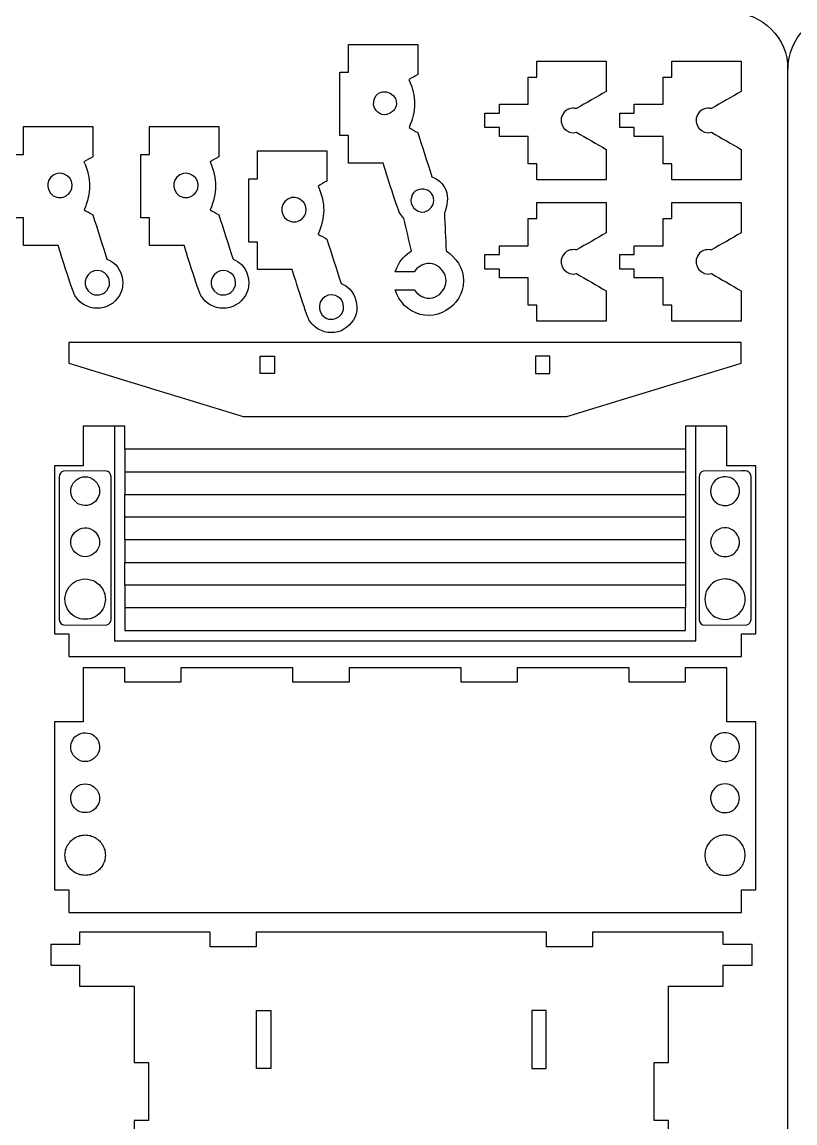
# Model space of a CAD drawing. Extents: x 1449 to 2334, y 110 to 990.
# Drawn here: x 1604.4 to 1740.7, y 354 to 548.2 of the extents above; entities that cross this region are included whole.
import ezdxf

# ---------------------------------------------------------------- set-up
doc = ezdxf.new("R2010")
doc.units = 0
doc.layers.get('0').update_dxf_attribs({"linetype": 'CONTINUOUS'})

msp = doc.modelspace()

# ---------------------------------------------------------------- linework, layer by layer
at = {"color": 175}
msp.add_line((1739.477645, 119.85946), (1739.477645, 539.85946), dxfattribs=at)
at = {"color": 3}
for p, q in [((1622.489245, 476.88476), (1615.170645, 476.88476)), ((1728.705045, 476.88476), (1721.386445, 476.88476))]:
    msp.add_line(p, q, dxfattribs=at)
at = {"color": 1}
for p, q in [((1622.489245, 472.88586), (1622.489245, 464.88776)), ((1721.386445, 472.88586), (1721.386445, 464.88776)), ((1619.066945, 469.02256), (1611.664245, 468.98786)), ((1731.260445, 469.02256), (1724.544845, 468.98786)), ((1611.928245, 441.81516), (1619.330845, 441.84996)), ((1724.808745, 441.81516), (1732.211445, 441.84996))]:
    msp.add_line(p, q, dxfattribs=at)
at = {"color": 175}
for points in [[(1729.477645, 549.85946), (1734.977645, 549.85946), (1739.477645, 545.35946), (1739.477645, 539.85946)], [(1739.477645, 539.85946), (1739.477645, 545.35946), (1743.977645, 549.85946), (1749.477645, 549.85946)]]:
    msp.add_open_spline(points, degree=3, dxfattribs=at)
at = {"color": 3}
for points in [[(1661.935845, 539.34826), (1661.936145, 540.97996), (1661.936545, 542.61166), (1661.936945, 544.24326)], [(1661.936945, 544.24326), (1666.016145, 544.24236), (1670.095245, 544.24156), (1674.174445, 544.24066)], [(1674.174445, 544.24066), (1674.174145, 542.47016), (1674.173645, 540.69956), (1674.173345, 538.92896)], [(1695.193845, 541.28166), (1699.273145, 541.28166), (1703.352245, 541.28176), (1707.431545, 541.28176)], [(1695.193845, 538.45826), (1695.193845, 539.39946), (1695.193845, 540.34056), (1695.193845, 541.28166)], [(1707.431545, 541.28176), (1707.431545, 539.50556), (1707.431545, 537.72926), (1707.431545, 535.95296)], [(1719.006445, 541.28166), (1723.085745, 541.28166), (1727.164845, 541.28176), (1731.244145, 541.28176)], [(1719.006445, 538.45826), (1719.006445, 539.39946), (1719.006445, 540.34056), (1719.006445, 541.28166)], [(1731.244145, 541.28176), (1731.244145, 539.50556), (1731.244145, 537.72926), (1731.244145, 535.95296)], [(1660.407045, 539.34546), (1660.916645, 539.34636), (1661.426145, 539.34736), (1661.935845, 539.34826)], [(1660.407045, 528.14636), (1660.407045, 531.87936), (1660.407045, 535.61246), (1660.407045, 539.34546)], [(1674.173345, 538.92896), (1673.656245, 538.62956), (1673.139245, 538.33006), (1672.622145, 538.03056)], [(1672.622145, 538.03056), (1673.980345, 534.96406), (1673.899645, 532.57566), (1672.637645, 529.56876)], [(1693.663945, 533.67146), (1693.663845, 535.26706), (1693.663845, 536.86266), (1693.663745, 538.45826)], [(1693.663745, 538.45826), (1694.173745, 538.45826), (1694.683845, 538.45826), (1695.193845, 538.45826)], [(1717.476545, 533.67146), (1717.476445, 535.26706), (1717.476445, 536.86266), (1717.476345, 538.45826)], [(1717.476345, 538.45826), (1717.986345, 538.45826), (1718.496445, 538.45826), (1719.006445, 538.45826)], [(1707.431545, 535.95296), (1705.680645, 534.94236), (1703.929645, 533.93176), (1702.178745, 532.92106)], [(1731.244145, 535.95296), (1729.493245, 534.94236), (1727.742245, 533.93176), (1725.991345, 532.92106)], [(1686.015245, 529.55656), (1686.015245, 530.40676), (1686.015245, 531.25696), (1686.015245, 532.10716)], [(1686.015245, 532.10716), (1686.865045, 532.10716), (1687.714945, 532.10716), (1688.564745, 532.10716)], [(1688.564745, 533.67136), (1690.264445, 533.67136), (1691.964145, 533.67146), (1693.663945, 533.67146)], [(1688.564745, 532.10716), (1688.564745, 532.62856), (1688.564745, 533.14996), (1688.564745, 533.67136)], [(1700.089145, 532.36136), (1698.746445, 531.01866), (1699.721045, 528.66866), (1701.618245, 528.66856)], [(1702.178745, 532.92106), (1702.166445, 532.91856), (1700.971745, 533.24396), (1700.089145, 532.36136)], [(1709.827845, 529.55656), (1709.827845, 530.40676), (1709.827845, 531.25696), (1709.827845, 532.10716)], [(1709.827845, 532.10716), (1710.677645, 532.10716), (1711.527545, 532.10716), (1712.377345, 532.10716)], [(1712.377345, 533.67136), (1714.077045, 533.67136), (1715.776745, 533.67146), (1717.476545, 533.67146)], [(1712.377345, 532.10716), (1712.377345, 532.62856), (1712.377345, 533.14996), (1712.377345, 533.67136)], [(1723.901745, 532.36136), (1722.559045, 531.01866), (1723.533645, 528.66866), (1725.430845, 528.66856)], [(1725.991345, 532.92106), (1725.979045, 532.91856), (1724.784345, 533.24396), (1723.901745, 532.36136)], [(1604.605045, 524.84436), (1604.605345, 526.47606), (1604.605745, 528.10776), (1604.606045, 529.73946)], [(1604.606045, 529.73946), (1608.685245, 529.73856), (1612.764445, 529.73766), (1616.843645, 529.73676)], [(1616.843645, 529.73676), (1616.843245, 527.96626), (1616.842845, 526.19566), (1616.842445, 524.42516)], [(1626.836445, 524.84436), (1626.836745, 526.47606), (1626.837145, 528.10776), (1626.837445, 529.73946)], [(1626.837445, 529.73946), (1630.916645, 529.73856), (1634.995845, 529.73766), (1639.075045, 529.73676)], [(1639.075045, 529.73676), (1639.074645, 527.96626), (1639.074245, 526.19566), (1639.073845, 524.42516)], [(1661.935845, 528.14646), (1661.426145, 528.14646), (1660.916645, 528.14636), (1660.407045, 528.14636)], [(1661.935745, 523.30456), (1661.935745, 524.91856), (1661.935845, 526.53256), (1661.935845, 528.14646)], [(1672.637645, 529.56876), (1673.149145, 529.27436), (1673.660645, 528.97996), (1674.172245, 528.68556)], [(1674.172245, 528.68556), (1675.008145, 526.08416), (1675.844145, 523.48276), (1676.680045, 520.88126)], [(1688.564745, 529.55636), (1687.714945, 529.55646), (1686.865045, 529.55646), (1686.015245, 529.55656)], [(1688.565045, 528.02226), (1688.564945, 528.53356), (1688.564845, 529.04506), (1688.564745, 529.55636)], [(1701.618245, 528.66856), (1701.804945, 528.69316), (1701.991545, 528.71766), (1702.178145, 528.74226)], [(1702.178145, 528.74226), (1703.929245, 527.73136), (1705.680445, 526.72046), (1707.431545, 525.70966)], [(1712.377345, 529.55636), (1711.527545, 529.55646), (1710.677645, 529.55646), (1709.827845, 529.55656)], [(1712.377645, 528.02226), (1712.377545, 528.53356), (1712.377445, 529.04506), (1712.377345, 529.55636)], [(1725.430845, 528.66856), (1725.617545, 528.69316), (1725.804145, 528.71766), (1725.990745, 528.74226)], [(1725.990745, 528.74226), (1727.741845, 527.73136), (1729.493045, 526.72046), (1731.244145, 525.70966)], [(1693.664145, 528.02386), (1691.964445, 528.02336), (1690.264645, 528.02276), (1688.565045, 528.02226)], [(1693.663845, 523.16806), (1693.663945, 524.78666), (1693.664045, 526.40526), (1693.664145, 528.02386)], [(1717.476745, 528.02386), (1715.777045, 528.02336), (1714.077245, 528.02276), (1712.377645, 528.02226)], [(1717.476445, 523.16806), (1717.476545, 524.78666), (1717.476645, 526.40526), (1717.476745, 528.02386)], [(1603.075845, 524.84166), (1603.585545, 524.84256), (1604.095245, 524.84346), (1604.605045, 524.84436)], [(1616.842445, 524.42516), (1616.325445, 524.12566), (1615.808445, 523.82616), (1615.291445, 523.52676)], [(1625.307245, 524.84166), (1625.816945, 524.84256), (1626.326645, 524.84346), (1626.836445, 524.84436)], [(1625.307245, 513.64256), (1625.307245, 517.37566), (1625.307245, 521.10856), (1625.307245, 524.84166)], [(1639.073845, 524.42516), (1638.556845, 524.12566), (1638.039845, 523.82616), (1637.522845, 523.52676)], [(1645.899945, 520.55946), (1645.900245, 522.19116), (1645.900645, 523.82286), (1645.900945, 525.45456)], [(1645.900945, 525.45456), (1649.980145, 525.45366), (1654.059345, 525.45276), (1658.138545, 525.45186)], [(1658.138545, 525.45186), (1658.138145, 523.68136), (1658.137745, 521.91076), (1658.137345, 520.14026)], [(1707.431545, 525.70966), (1707.431745, 523.92216), (1707.432045, 522.13486), (1707.432245, 520.34736)], [(1731.244145, 525.70966), (1731.244345, 523.92216), (1731.244645, 522.13486), (1731.244845, 520.34736)], [(1615.291445, 523.52676), (1616.649445, 520.46036), (1616.568745, 518.07156), (1615.306745, 515.06486)], [(1637.522845, 523.52676), (1638.880845, 520.46036), (1638.800145, 518.07156), (1637.538145, 515.06486)], [(1668.078445, 523.30456), (1666.030845, 523.30456), (1663.983345, 523.30456), (1661.935745, 523.30456)], [(1671.008445, 514.45266), (1670.585145, 515.18586), (1668.078445, 523.22416), (1668.078445, 523.30456)], [(1695.193845, 523.16716), (1694.683845, 523.16736), (1694.173845, 523.16776), (1693.663845, 523.16806)], [(1695.194445, 520.34366), (1695.194245, 521.28486), (1695.194045, 522.22596), (1695.193845, 523.16716)], [(1719.006445, 523.16716), (1718.496445, 523.16736), (1717.986445, 523.16776), (1717.476445, 523.16806)], [(1719.007045, 520.34366), (1719.006845, 521.28486), (1719.006645, 522.22596), (1719.006445, 523.16716)], [(1644.370745, 520.55676), (1644.880445, 520.55766), (1645.390145, 520.55856), (1645.899945, 520.55946)], [(1644.370745, 509.35766), (1644.370745, 513.09076), (1644.370745, 516.82366), (1644.370745, 520.55676)], [(1676.680045, 520.88126), (1681.001545, 519.09456), (1678.896245, 514.55366), (1678.878545, 514.45266)], [(1707.432245, 520.34736), (1703.352945, 520.34616), (1699.273745, 520.34496), (1695.194445, 520.34366)], [(1731.244845, 520.34736), (1727.165545, 520.34616), (1723.086345, 520.34496), (1719.007045, 520.34366)], [(1658.137345, 520.14026), (1657.620345, 519.84076), (1657.103345, 519.54126), (1656.586345, 519.24186)], [(1656.586345, 519.24186), (1657.944345, 516.17546), (1657.863645, 513.78666), (1656.601645, 510.77996)], [(1615.306745, 515.06486), (1615.818345, 514.77046), (1616.329845, 514.47616), (1616.841345, 514.18176)], [(1637.538145, 515.06486), (1638.049745, 514.77046), (1638.561245, 514.47616), (1639.072745, 514.18176)], [(1695.194545, 516.34726), (1699.273845, 516.34726), (1703.352945, 516.34736), (1707.432245, 516.34736)], [(1695.194545, 513.52386), (1695.194545, 514.46506), (1695.194545, 515.40616), (1695.194545, 516.34726)], [(1707.432245, 516.34736), (1707.432245, 514.57116), (1707.432245, 512.79486), (1707.432245, 511.01856)], [(1719.007145, 516.34726), (1723.086445, 516.34726), (1727.165545, 516.34736), (1731.244845, 516.34736)], [(1719.007145, 513.52386), (1719.007145, 514.46506), (1719.007145, 515.40616), (1719.007145, 516.34726)], [(1731.244845, 516.34736), (1731.244845, 514.57116), (1731.244845, 512.79486), (1731.244845, 511.01856)], [(1604.605045, 513.64266), (1604.095245, 513.64266), (1603.585545, 513.64256), (1603.075845, 513.64256)], [(1604.604945, 508.80076), (1604.604945, 510.41466), (1604.605045, 512.02866), (1604.605045, 513.64266)], [(1616.841345, 514.18176), (1617.677345, 511.58036), (1618.513345, 508.97886), (1619.349345, 506.37746)], [(1626.836445, 513.64266), (1626.326645, 513.64266), (1625.816945, 513.64256), (1625.307245, 513.64256)], [(1626.836345, 508.80076), (1626.836345, 510.41466), (1626.836445, 512.02866), (1626.836445, 513.64266)], [(1639.072745, 514.18176), (1639.908745, 511.58036), (1640.744745, 508.97886), (1641.580745, 506.37746)], [(1671.730645, 513.51156), (1671.489845, 513.82526), (1671.249145, 514.13906), (1671.008445, 514.45266)], [(1673.060745, 507.84446), (1672.617345, 509.73356), (1672.173945, 511.62256), (1671.730645, 513.51156)], [(1678.878545, 514.45266), (1678.978845, 512.24996), (1679.079345, 510.04716), (1679.179645, 507.84446)], [(1693.664645, 508.73706), (1693.664545, 510.33266), (1693.664545, 511.92826), (1693.664445, 513.52386)], [(1693.664445, 513.52386), (1694.174445, 513.52386), (1694.684545, 513.52386), (1695.194545, 513.52386)], [(1717.477245, 508.73706), (1717.477145, 510.33266), (1717.477145, 511.92826), (1717.477045, 513.52386)], [(1717.477045, 513.52386), (1717.987045, 513.52386), (1718.497145, 513.52386), (1719.007145, 513.52386)], [(1656.601645, 510.77996), (1657.113245, 510.48556), (1657.624745, 510.19126), (1658.136245, 509.89686)], [(1707.432245, 511.01856), (1705.681345, 510.00796), (1703.930345, 508.99736), (1702.179445, 507.98666)], [(1731.244845, 511.01856), (1729.493945, 510.00796), (1727.742945, 508.99736), (1725.992045, 507.98666)], [(1610.747645, 508.80076), (1608.700045, 508.80076), (1606.652545, 508.80076), (1604.604945, 508.80076)], [(1613.677745, 499.94886), (1613.254245, 500.68226), (1610.747645, 508.72006), (1610.747645, 508.80076)], [(1632.979045, 508.80076), (1630.931445, 508.80076), (1628.883945, 508.80076), (1626.836345, 508.80076)], [(1635.909145, 499.94886), (1635.485645, 500.68226), (1632.979045, 508.72006), (1632.979045, 508.80076)], [(1645.899945, 509.35776), (1645.390145, 509.35776), (1644.880445, 509.35766), (1644.370745, 509.35766)], [(1645.899845, 504.51586), (1645.899845, 506.12976), (1645.899945, 507.74376), (1645.899945, 509.35776)], [(1658.136245, 509.89686), (1658.972245, 507.29546), (1659.808245, 504.69396), (1660.644245, 502.09256)], [(1688.565445, 508.73696), (1690.265145, 508.73696), (1691.964845, 508.73706), (1693.664645, 508.73706)], [(1688.565445, 507.17276), (1688.565445, 507.69416), (1688.565445, 508.21556), (1688.565445, 508.73696)], [(1712.378045, 508.73696), (1714.077745, 508.73696), (1715.777445, 508.73706), (1717.477245, 508.73706)], [(1712.378045, 507.17276), (1712.378045, 507.69416), (1712.378045, 508.21556), (1712.378045, 508.73696)], [(1670.209845, 504.12906), (1671.091445, 506.25806), (1671.232845, 506.44196), (1673.060745, 507.84446)], [(1679.179645, 502.54536), (1679.179645, 505.04306), (1675.821545, 507.13786), (1673.512045, 504.12906)], [(1679.179645, 507.84446), (1680.906645, 506.51936), (1682.239145, 505.05916), (1682.239145, 502.54536)], [(1686.015945, 504.62216), (1686.015945, 505.47236), (1686.015945, 506.32256), (1686.015945, 507.17276)], [(1686.015945, 507.17276), (1686.865745, 507.17276), (1687.715645, 507.17276), (1688.565445, 507.17276)], [(1700.089845, 507.42696), (1698.747145, 506.08426), (1699.721745, 503.73426), (1701.618945, 503.73416)], [(1702.179445, 507.98666), (1702.167145, 507.98416), (1700.972445, 508.30956), (1700.089845, 507.42696)], [(1709.828545, 504.62216), (1709.828545, 505.47236), (1709.828545, 506.32256), (1709.828545, 507.17276)], [(1709.828545, 507.17276), (1710.678345, 507.17276), (1711.528245, 507.17276), (1712.378045, 507.17276)], [(1723.902445, 507.42696), (1722.559745, 506.08426), (1723.534345, 503.73426), (1725.431545, 503.73416)], [(1725.992045, 507.98666), (1725.979745, 507.98416), (1724.785045, 508.30956), (1723.902445, 507.42696)], [(1619.349345, 506.37746), (1619.882745, 506.15616), (1620.412645, 505.84666), (1620.825645, 505.43366)], [(1620.825645, 505.43366), (1621.912745, 504.34656), (1622.399445, 502.52966), (1622.001645, 501.04466)], [(1641.580745, 506.37746), (1642.114145, 506.15616), (1642.644045, 505.84666), (1643.057045, 505.43366)], [(1643.057045, 505.43366), (1644.144145, 504.34656), (1644.630845, 502.52966), (1644.233045, 501.04466)], [(1652.042545, 504.51586), (1649.994945, 504.51586), (1647.947445, 504.51586), (1645.899845, 504.51586)], [(1654.972645, 495.66396), (1654.549145, 496.39736), (1652.042545, 504.43516), (1652.042545, 504.51586)], [(1673.512045, 504.12906), (1672.411345, 504.12906), (1671.310545, 504.12906), (1670.209845, 504.12906)], [(1688.565445, 504.62196), (1687.715645, 504.62206), (1686.865745, 504.62206), (1686.015945, 504.62216)], [(1688.565745, 503.08786), (1688.565645, 503.59916), (1688.565545, 504.11066), (1688.565445, 504.62196)], [(1693.664845, 503.08946), (1691.965145, 503.08896), (1690.265345, 503.08836), (1688.565745, 503.08786)], [(1693.664545, 498.23366), (1693.664645, 499.85226), (1693.664745, 501.47086), (1693.664845, 503.08946)], [(1701.618945, 503.73416), (1701.805645, 503.75876), (1701.992245, 503.78326), (1702.178845, 503.80786)], [(1702.178845, 503.80786), (1703.929945, 502.79696), (1705.681145, 501.78606), (1707.432245, 500.77526)], [(1712.378045, 504.62196), (1711.528245, 504.62206), (1710.678345, 504.62206), (1709.828545, 504.62216)], [(1712.378345, 503.08786), (1712.378245, 503.59916), (1712.378145, 504.11066), (1712.378045, 504.62196)], [(1717.477445, 503.08946), (1715.777745, 503.08896), (1714.077945, 503.08836), (1712.378345, 503.08786)], [(1717.477145, 498.23366), (1717.477245, 499.85226), (1717.477345, 501.47086), (1717.477445, 503.08946)], [(1725.431545, 503.73416), (1725.618245, 503.75876), (1725.804845, 503.78326), (1725.991445, 503.80786)], [(1725.991445, 503.80786), (1727.742545, 502.79696), (1729.493745, 501.78606), (1731.244845, 500.77526)], [(1622.001645, 501.04466), (1621.603845, 499.55996), (1620.273445, 498.22956), (1618.788745, 497.83176)], [(1644.233045, 501.04466), (1643.835245, 499.55996), (1642.504845, 498.22956), (1641.020145, 497.83176)], [(1660.644245, 502.09256), (1661.177645, 501.87126), (1661.707545, 501.56176), (1662.120545, 501.14876)], [(1662.120545, 501.14876), (1663.207645, 500.06166), (1663.694345, 498.24476), (1663.296545, 496.75976)], [(1671.793545, 498.21866), (1670.595345, 499.78006), (1670.962945, 499.14326), (1670.209845, 500.96166)], [(1670.209845, 500.96166), (1671.310545, 500.96166), (1672.411345, 500.96166), (1673.512045, 500.96166)], [(1682.239145, 502.54536), (1682.239145, 497.91446), (1677.071245, 494.93066), (1673.060745, 497.24616)], [(1673.512045, 500.96166), (1675.821745, 497.95266), (1679.179645, 500.04776), (1679.179645, 502.54536)], [(1614.399745, 499.00776), (1614.159045, 499.32146), (1613.918445, 499.63516), (1613.677745, 499.94886)], [(1618.788745, 497.83176), (1617.303945, 497.43396), (1615.486745, 497.92076), (1614.399745, 499.00776)], [(1636.631145, 499.00776), (1636.390445, 499.32146), (1636.149845, 499.63516), (1635.909145, 499.94886)], [(1641.020145, 497.83176), (1639.535345, 497.43396), (1637.718145, 497.92076), (1636.631145, 499.00776)], [(1707.432245, 500.77526), (1707.432445, 498.98776), (1707.432745, 497.20046), (1707.432945, 495.41296)], [(1731.244845, 500.77526), (1731.245045, 498.98776), (1731.245345, 497.20046), (1731.245545, 495.41296)], [(1673.060745, 497.24616), (1672.638345, 497.57036), (1672.215945, 497.89446), (1671.793545, 498.21866)], [(1695.194545, 498.23276), (1694.684545, 498.23296), (1694.174545, 498.23336), (1693.664545, 498.23366)], [(1695.195145, 495.40926), (1695.194945, 496.35046), (1695.194745, 497.29156), (1695.194545, 498.23276)], [(1719.007145, 498.23276), (1718.497145, 498.23296), (1717.987145, 498.23336), (1717.477145, 498.23366)], [(1719.007745, 495.40926), (1719.007545, 496.35046), (1719.007345, 497.29156), (1719.007145, 498.23276)], [(1655.694645, 494.72286), (1655.453945, 495.03656), (1655.213345, 495.35026), (1654.972645, 495.66396)], [(1663.296545, 496.75976), (1662.898745, 495.27506), (1661.568345, 493.94466), (1660.083645, 493.54686)], [(1707.432945, 495.41296), (1703.353645, 495.41176), (1699.274445, 495.41056), (1695.195145, 495.40926)], [(1731.245545, 495.41296), (1727.166245, 495.41176), (1723.087045, 495.41056), (1719.007745, 495.40926)], [(1660.083645, 493.54686), (1658.598845, 493.14906), (1656.781645, 493.63586), (1655.694645, 494.72286)], [(1731.245545, 491.69416), (1691.699545, 491.69416), (1652.153545, 491.69416), (1612.607545, 491.69416)], [(1612.607545, 491.69416), (1612.607545, 490.47036), (1612.607545, 489.24656), (1612.607545, 488.02276)], [(1731.245545, 488.01386), (1731.245545, 489.24066), (1731.245545, 490.46746), (1731.245545, 491.69416)], [(1612.607545, 488.02276), (1622.862845, 484.88176), (1633.118045, 481.74086), (1643.373445, 478.59986)], [(1700.468945, 478.59986), (1710.727745, 481.73786), (1720.986645, 484.87586), (1731.245545, 488.01386)], [(1643.373445, 478.59986), (1662.405245, 478.59986), (1681.437145, 478.59986), (1700.468945, 478.59986)], [(1615.170645, 476.88476), (1615.170645, 474.56426), (1615.170645, 472.24376), (1615.170645, 469.92326)], [(1622.489245, 472.88586), (1622.489245, 474.21876), (1622.489245, 475.55176), (1622.489245, 476.88476)], [(1721.386445, 476.88476), (1721.386445, 475.55176), (1721.386445, 474.21876), (1721.386445, 472.88586)], [(1728.705045, 469.92326), (1728.705045, 472.24376), (1728.705045, 474.56426), (1728.705045, 476.88476)], [(1721.386445, 472.88586), (1688.420745, 472.88586), (1655.454945, 472.88586), (1622.489245, 472.88586)], [(1615.170645, 469.92326), (1613.467445, 469.92326), (1611.764245, 469.92326), (1610.061045, 469.92326)], [(1610.061045, 469.92326), (1610.061045, 460.05406), (1610.061045, 450.18486), (1610.061045, 440.31566)], [(1733.814645, 469.92326), (1732.111445, 469.92326), (1730.408245, 469.92326), (1728.705045, 469.92326)], [(1733.814645, 440.31566), (1733.814645, 450.18486), (1733.814645, 460.05406), (1733.814645, 469.92326)], [(1610.061045, 440.31566), (1610.912445, 440.31566), (1611.763745, 440.31566), (1612.615245, 440.31566)], [(1612.615245, 440.31566), (1612.615245, 438.97866), (1612.615245, 437.64156), (1612.615245, 436.30456)], [(1731.260445, 436.30456), (1731.260445, 437.64156), (1731.260445, 438.97866), (1731.260445, 440.31566)], [(1731.260445, 440.31566), (1732.111845, 440.31566), (1732.963145, 440.31566), (1733.814645, 440.31566)], [(1612.615245, 436.30456), (1652.163645, 436.30456), (1691.712045, 436.30456), (1731.260445, 436.30456)], [(1622.498445, 434.28866), (1620.055845, 434.28866), (1617.613345, 434.28856), (1615.170745, 434.28856)], [(1615.170745, 434.28856), (1615.170745, 431.11836), (1615.170745, 427.94816), (1615.170745, 424.77786)], [(1622.498445, 431.73916), (1622.498445, 432.58906), (1622.498445, 433.43886), (1622.498445, 434.28866)], [(1652.159145, 434.28866), (1645.567845, 434.28866), (1638.976645, 434.28866), (1632.385345, 434.28866)], [(1632.385345, 434.28866), (1632.385345, 433.43886), (1632.385345, 432.58906), (1632.385345, 431.73916)], [(1652.159145, 431.73916), (1652.159145, 432.58906), (1652.159145, 433.43886), (1652.159145, 434.28866)], [(1681.819945, 434.28866), (1675.228545, 434.28866), (1668.637345, 434.28866), (1662.046045, 434.28866)], [(1662.046045, 434.28866), (1662.046045, 433.43886), (1662.046045, 432.58906), (1662.046045, 431.73916)], [(1681.819945, 431.73916), (1681.819945, 432.58906), (1681.819945, 433.43886), (1681.819945, 434.28866)], [(1711.480645, 434.28866), (1704.889345, 434.28866), (1698.298045, 434.28866), (1691.706745, 434.28866)], [(1691.706745, 434.28866), (1691.706745, 433.43886), (1691.706845, 432.58906), (1691.706845, 431.73916)], [(1711.480645, 431.73916), (1711.480645, 432.58906), (1711.480645, 433.43886), (1711.480645, 434.28866)], [(1728.705045, 434.28856), (1726.259245, 434.28856), (1723.813345, 434.28866), (1721.367545, 434.28866)], [(1721.367545, 434.28866), (1721.367545, 433.43886), (1721.367545, 432.58906), (1721.367545, 431.73916)], [(1728.705045, 424.77786), (1728.705045, 427.94816), (1728.705045, 431.11836), (1728.705045, 434.28856)], [(1632.385345, 431.73916), (1629.089645, 431.73916), (1625.794145, 431.73916), (1622.498445, 431.73916)], [(1662.046045, 431.73916), (1658.750445, 431.73916), (1655.454845, 431.73916), (1652.159145, 431.73916)], [(1691.706845, 431.73916), (1688.411245, 431.73916), (1685.115545, 431.73916), (1681.819945, 431.73916)], [(1721.367545, 431.73916), (1718.071945, 431.73916), (1714.776245, 431.73916), (1711.480645, 431.73916)], [(1615.170745, 424.77786), (1613.467545, 424.77786), (1611.764245, 424.77786), (1610.061045, 424.77786)], [(1610.061045, 424.77786), (1610.061045, 414.90856), (1610.061045, 405.03946), (1610.061045, 395.17016)], [(1733.814645, 424.77786), (1732.111445, 424.77786), (1730.408245, 424.77786), (1728.705045, 424.77786)], [(1733.814645, 395.17016), (1733.814645, 405.03946), (1733.814645, 414.90856), (1733.814645, 424.77786)], [(1610.061045, 395.17016), (1610.912445, 395.17016), (1611.763845, 395.17016), (1612.615245, 395.17016)], [(1612.615245, 395.17016), (1612.615245, 393.83316), (1612.615245, 392.49606), (1612.615245, 391.15906)], [(1731.260445, 391.15906), (1731.260445, 392.49606), (1731.260445, 393.83316), (1731.260445, 395.17016)], [(1731.260445, 395.17016), (1732.111845, 395.17016), (1732.963145, 395.17016), (1733.814645, 395.17016)], [(1612.615245, 391.15906), (1652.163745, 391.15906), (1691.712045, 391.15906), (1731.260445, 391.15906)], [(1637.527445, 387.66086), (1629.852145, 387.66086), (1622.176945, 387.66086), (1614.501745, 387.66086)], [(1614.501745, 387.66086), (1614.501745, 386.95056), (1614.501745, 386.24036), (1614.501745, 385.53006)], [(1637.527445, 385.11136), (1637.527445, 385.96116), (1637.527445, 386.81096), (1637.527445, 387.66086)], [(1696.867345, 387.66086), (1679.806845, 387.66086), (1662.746445, 387.66086), (1645.685945, 387.66086)], [(1645.685945, 387.66086), (1645.685945, 386.81096), (1645.685945, 385.96116), (1645.685945, 385.11136)], [(1696.867345, 385.11136), (1696.867345, 385.96116), (1696.867345, 386.81096), (1696.867345, 387.66086)], [(1705.025945, 387.66086), (1705.025945, 386.81096), (1705.025945, 385.96116), (1705.025945, 385.11136)], [(1728.051545, 387.66086), (1720.376345, 387.66086), (1712.701145, 387.66086), (1705.025945, 387.66086)], [(1728.051545, 385.53006), (1728.051545, 386.24036), (1728.051545, 386.95056), (1728.051545, 387.66086)], [(1614.501745, 385.53006), (1612.809045, 385.53006), (1611.116245, 385.53006), (1609.423545, 385.53006)], [(1609.423545, 385.53006), (1609.423545, 384.30976), (1609.423545, 383.08966), (1609.423545, 381.86946)], [(1645.685945, 385.11136), (1642.966445, 385.11136), (1640.246845, 385.11136), (1637.527445, 385.11136)], [(1705.025945, 385.11136), (1702.306445, 385.11136), (1699.586845, 385.11136), (1696.867345, 385.11136)], [(1733.166245, 385.53006), (1731.461345, 385.53006), (1729.756545, 385.53006), (1728.051545, 385.53006)], [(1733.166245, 381.86946), (1733.166245, 383.08966), (1733.166245, 384.30976), (1733.166245, 385.53006)], [(1609.423545, 381.86946), (1611.116245, 381.86946), (1612.809045, 381.86946), (1614.501745, 381.86946)], [(1614.501745, 381.86946), (1614.501745, 380.62276), (1614.501745, 379.37606), (1614.501745, 378.12936)], [(1728.051545, 378.12936), (1728.051545, 379.37606), (1728.051545, 380.62276), (1728.051545, 381.86946)], [(1728.051545, 381.86946), (1729.756545, 381.86946), (1731.461345, 381.86946), (1733.166245, 381.86946)], [(1614.501745, 378.12936), (1617.717545, 378.12936), (1620.933345, 378.12936), (1624.149145, 378.12936)], [(1624.149145, 378.12936), (1624.150645, 373.64256), (1624.152145, 369.15586), (1624.153645, 364.66906)], [(1718.399845, 364.66906), (1718.401245, 369.15586), (1718.402845, 373.64256), (1718.404245, 378.12936)], [(1718.404245, 378.12936), (1721.620045, 378.12936), (1724.835845, 378.12936), (1728.051545, 378.12936)], [(1624.153645, 364.66906), (1625.001345, 364.66906), (1625.848945, 364.66906), (1626.696645, 364.66906)], [(1626.696645, 364.66906), (1626.696645, 361.27116), (1626.696645, 357.87306), (1626.696645, 354.47506)], [(1715.856745, 354.47506), (1715.856745, 357.87306), (1715.856745, 361.27116), (1715.856745, 364.66906)], [(1715.856745, 364.66906), (1716.704445, 364.66906), (1717.552145, 364.66906), (1718.399845, 364.66906)], [(1626.696645, 354.47506), (1625.848945, 354.47506), (1625.001345, 354.47506), (1624.153645, 354.47506)], [(1624.153645, 354.47506), (1624.153645, 351.07856), (1624.153645, 347.68186), (1624.153645, 344.28536)], [(1718.399845, 354.47506), (1717.552145, 354.47506), (1716.704445, 354.47506), (1715.856745, 354.47506)], [(1718.399845, 344.28536), (1718.399845, 347.68186), (1718.399845, 351.07856), (1718.399845, 354.47506)]]:
    msp.add_open_spline(points, degree=3, dxfattribs=at)
at = {"color": 250}
for points in [[(1666.343245, 533.60386), (1666.326745, 536.50036), (1669.500945, 536.43756), (1670.243745, 534.67326)], [(1670.243745, 534.67326), (1671.283645, 532.20326), (1667.247845, 530.30166), (1666.343245, 533.60386)], [(1609.951345, 521.25106), (1608.308145, 520.30216), (1608.639245, 517.78006), (1610.473545, 517.28846)], [(1613.122645, 518.81836), (1613.613545, 520.65176), (1611.594945, 522.20016), (1609.951345, 521.25106)], [(1632.182745, 521.25106), (1630.539545, 520.30216), (1630.870645, 517.78006), (1632.704945, 517.28846)], [(1635.354045, 518.81836), (1635.844945, 520.65176), (1633.826345, 522.20016), (1632.182745, 521.25106)], [(1612.562845, 517.84866), (1612.789445, 518.14396), (1613.014545, 518.41486), (1613.122645, 518.81836)], [(1634.794245, 517.84866), (1635.020845, 518.14396), (1635.245945, 518.41486), (1635.354045, 518.81836)], [(1677.016645, 516.71376), (1677.015345, 519.39156), (1672.559345, 519.58066), (1673.007145, 516.18366)], [(1610.473545, 517.28846), (1611.380645, 517.04536), (1611.977945, 517.39976), (1612.562845, 517.84866)], [(1632.704945, 517.28846), (1633.612045, 517.04536), (1634.209345, 517.39976), (1634.794245, 517.84866)], [(1651.246245, 516.96616), (1649.603045, 516.01726), (1649.934145, 513.49516), (1651.768445, 513.00356)], [(1654.417545, 514.53346), (1654.908445, 516.36686), (1652.889845, 517.91526), (1651.246245, 516.96616)], [(1673.007145, 516.18366), (1674.116145, 513.50896), (1677.017645, 514.79856), (1677.016645, 516.71376)], [(1653.857745, 513.56376), (1654.084345, 513.85906), (1654.309445, 514.12996), (1654.417545, 514.53346)], [(1651.768445, 513.00356), (1652.675545, 512.76046), (1653.272845, 513.11486), (1653.857745, 513.56376)], [(1617.084745, 504.29926), (1615.250645, 503.80716), (1614.919145, 501.28246), (1616.564945, 500.33356)], [(1619.521445, 501.12756), (1620.469645, 502.77226), (1618.920545, 504.79196), (1617.084745, 504.29926)], [(1639.316145, 504.29926), (1637.482045, 503.80716), (1637.150545, 501.28246), (1638.796345, 500.33356)], [(1641.752845, 501.12756), (1642.701045, 502.77226), (1641.151945, 504.79196), (1639.316145, 504.29926)], [(1618.729545, 500.33486), (1619.025045, 500.56166), (1619.312945, 500.76586), (1619.521445, 501.12756)], [(1640.960945, 500.33486), (1641.256445, 500.56166), (1641.544345, 500.76586), (1641.752845, 501.12756)], [(1616.564945, 500.33356), (1617.378345, 499.86466), (1618.047545, 500.05146), (1618.729545, 500.33486)], [(1638.796345, 500.33356), (1639.609745, 499.86466), (1640.278945, 500.05146), (1640.960945, 500.33486)], [(1658.379645, 500.01436), (1656.545545, 499.52226), (1656.214045, 496.99756), (1657.859845, 496.04866)], [(1660.816345, 496.84266), (1661.764545, 498.48736), (1660.215445, 500.50706), (1658.379645, 500.01436)], [(1657.859845, 496.04866), (1658.673245, 495.57976), (1659.342445, 495.76656), (1660.024445, 496.04996)], [(1660.024445, 496.04996), (1660.319945, 496.27676), (1660.607845, 496.48096), (1660.816345, 496.84266)], [(1646.372345, 489.24656), (1647.222145, 489.24656), (1648.071945, 489.24656), (1648.921845, 489.24656)], [(1646.372345, 486.18716), (1646.372345, 487.20696), (1646.372345, 488.22676), (1646.372345, 489.24656)], [(1648.921845, 489.24656), (1648.921845, 488.22676), (1648.921845, 487.20696), (1648.921845, 486.18716)], [(1697.470045, 489.24656), (1696.620145, 489.24656), (1695.770345, 489.24656), (1694.920445, 489.24656)], [(1694.920445, 489.24656), (1694.920445, 488.22676), (1694.920445, 487.20696), (1694.920445, 486.18716)], [(1697.470045, 486.18716), (1697.470045, 487.20696), (1697.470045, 488.22676), (1697.470045, 489.24656)], [(1648.921845, 486.18716), (1648.071945, 486.18716), (1647.222145, 486.18716), (1646.372345, 486.18716)], [(1694.920445, 486.18716), (1695.770345, 486.18716), (1696.620145, 486.18716), (1697.470045, 486.18716)], [(1613.034945, 466.11306), (1613.322745, 467.18776), (1614.384545, 468.00276), (1615.497545, 468.00276)], [(1615.497545, 468.00276), (1616.610545, 468.00276), (1617.672445, 467.18776), (1617.960245, 466.11306)], [(1622.489245, 468.88676), (1655.454945, 468.88676), (1688.420745, 468.88676), (1721.386445, 468.88676)], [(1729.652845, 467.66126), (1728.689345, 468.21756), (1727.362345, 468.04296), (1726.575345, 467.25606)], [(1614.222745, 463.24526), (1613.259245, 463.80146), (1612.747045, 465.03796), (1613.034945, 466.11306)], [(1617.960245, 466.11306), (1618.087745, 465.63726), (1618.017445, 465.22846), (1617.960245, 464.79336)], [(1726.575345, 467.25606), (1725.788345, 466.46906), (1725.613845, 465.14196), (1726.170145, 464.17846)], [(1730.840845, 464.79336), (1731.128845, 465.86836), (1730.616545, 467.10486), (1729.652845, 467.66126)], [(1617.960245, 464.79336), (1617.792445, 464.38816), (1617.648145, 463.99816), (1617.300345, 463.65036)], [(1622.489245, 460.88876), (1622.489245, 462.22186), (1622.489245, 463.55476), (1622.489245, 464.88776)], [(1622.489245, 464.88776), (1655.454945, 464.88776), (1688.420745, 464.88776), (1721.386445, 464.88776)], [(1721.386445, 464.88776), (1721.386445, 463.55476), (1721.386445, 462.22186), (1721.386445, 460.88876)], [(1726.170145, 464.17846), (1726.416145, 463.75226), (1726.755345, 463.51226), (1727.103345, 463.24526)], [(1728.378145, 462.90366), (1729.490945, 462.90366), (1730.552945, 463.71866), (1730.840845, 464.79336)], [(1617.300345, 463.65036), (1616.513645, 462.86366), (1615.186745, 462.68876), (1614.222745, 463.24526)], [(1727.103345, 463.24526), (1727.508745, 463.07736), (1727.885645, 462.90366), (1728.378145, 462.90366)], [(1622.489245, 456.88976), (1622.489245, 458.22286), (1622.489245, 459.55576), (1622.489245, 460.88876)], [(1721.386445, 460.88876), (1688.420745, 460.88876), (1655.454945, 460.88876), (1622.489245, 460.88876)], [(1721.386445, 460.88876), (1721.386445, 459.55576), (1721.386445, 458.22286), (1721.386445, 456.88976)], [(1613.034945, 455.77886), (1612.368045, 458.26916), (1615.478345, 460.06366), (1617.300345, 458.24156)], [(1617.300345, 458.24156), (1617.648145, 457.89376), (1617.792445, 457.50376), (1617.960245, 457.09856)], [(1727.718245, 458.90136), (1726.643545, 458.61356), (1725.828645, 457.55166), (1725.828645, 456.43876)], [(1730.180945, 454.63596), (1732.003245, 456.45836), (1730.208345, 459.56816), (1727.718245, 458.90136)], [(1617.960245, 457.09856), (1618.017445, 456.66346), (1618.087745, 456.25466), (1617.960245, 455.77886)], [(1721.386445, 456.88976), (1688.420745, 456.88976), (1655.454945, 456.88976), (1622.489245, 456.88976)], [(1725.828645, 456.43876), (1725.828645, 455.32566), (1726.643545, 454.26386), (1727.718245, 453.97606)], [(1615.497545, 453.88916), (1614.384745, 453.88916), (1613.322745, 454.70416), (1613.034945, 455.77886)], [(1617.960245, 455.77886), (1617.672445, 454.70416), (1616.610345, 453.88916), (1615.497545, 453.88916)], [(1729.038045, 453.97606), (1729.443145, 454.14376), (1729.833245, 454.28816), (1730.180945, 454.63596)], [(1622.489245, 452.89076), (1655.454945, 452.89076), (1688.420745, 452.89076), (1721.386445, 452.89076)], [(1622.489245, 448.89176), (1622.489245, 450.22476), (1622.489245, 451.55776), (1622.489245, 452.89076)], [(1721.386445, 452.89076), (1721.386445, 451.55776), (1721.386445, 450.22476), (1721.386445, 448.89176)], [(1727.718245, 453.97606), (1728.194145, 453.84856), (1728.602845, 453.91886), (1729.038045, 453.97606)], [(1612.406345, 444.61966), (1611.046745, 446.97396), (1612.779045, 449.97366), (1615.497545, 449.97366)], [(1615.497545, 449.97366), (1616.025645, 449.97366), (1616.824945, 449.75956), (1617.282245, 449.49546)], [(1617.282245, 449.49546), (1617.739545, 449.23136), (1618.324645, 448.64636), (1618.588745, 448.18906)], [(1721.386445, 448.89176), (1688.420745, 448.89176), (1655.454945, 448.89176), (1622.489245, 448.89176)], [(1726.593445, 449.49546), (1724.239045, 448.13576), (1724.238845, 444.67276), (1726.593445, 443.31316)], [(1728.378145, 449.97366), (1727.850045, 449.97366), (1727.050745, 449.75956), (1726.593445, 449.49546)], [(1729.301945, 449.85206), (1728.994045, 449.89256), (1728.686145, 449.93316), (1728.378145, 449.97366)], [(1730.162745, 449.49546), (1729.875845, 449.61436), (1729.588845, 449.73326), (1729.301945, 449.85206)], [(1731.469245, 448.18906), (1731.205045, 448.64656), (1730.620245, 449.23126), (1730.162745, 449.49546)], [(1618.588745, 448.18906), (1618.707645, 447.90206), (1618.826445, 447.61516), (1618.945245, 447.32816)], [(1618.945245, 447.32816), (1618.985845, 447.02016), (1619.026345, 446.71226), (1619.066945, 446.40436)], [(1731.947545, 446.40436), (1731.947545, 446.93216), (1731.733245, 447.73196), (1731.469245, 448.18906)], [(1618.588745, 444.61966), (1617.229045, 442.26526), (1613.765945, 442.26516), (1612.406345, 444.61966)], [(1619.066945, 446.40436), (1619.066945, 445.87666), (1618.852645, 445.07666), (1618.588745, 444.61966)], [(1721.386445, 444.89276), (1688.420745, 444.89276), (1655.454945, 444.89276), (1622.489245, 444.89276)], [(1622.489245, 444.89276), (1622.489245, 443.55976), (1622.489245, 442.22676), (1622.489245, 440.89376)], [(1721.386445, 440.89376), (1721.386445, 442.22676), (1721.386445, 443.55976), (1721.386445, 444.89276)], [(1726.593445, 443.31316), (1728.947745, 441.95366), (1731.947545, 443.68596), (1731.947545, 446.40436)], [(1622.489245, 440.89376), (1655.454945, 440.89376), (1688.420745, 440.89376), (1721.386445, 440.89376)], [(1613.034945, 420.96776), (1613.202645, 421.37286), (1613.347045, 421.76296), (1613.694745, 422.11066)], [(1613.694745, 422.11066), (1614.481545, 422.89746), (1615.808445, 423.07226), (1616.772445, 422.51586)], [(1616.772445, 422.51586), (1617.736045, 421.95956), (1618.248145, 420.72316), (1617.960245, 419.64806)], [(1727.718245, 422.77056), (1726.643545, 422.48276), (1725.828645, 421.42086), (1725.828645, 420.30786)], [(1730.586145, 421.58266), (1730.029645, 422.54636), (1728.793445, 423.05846), (1727.718245, 422.77056)], [(1730.180945, 418.50506), (1730.967845, 419.29196), (1731.142545, 420.61886), (1730.586145, 421.58266)], [(1613.034945, 419.64806), (1612.907445, 420.12386), (1612.977645, 420.53266), (1613.034945, 420.96776)], [(1615.497545, 417.75826), (1614.384745, 417.75826), (1613.322745, 418.57346), (1613.034945, 419.64806)], [(1617.960245, 419.64806), (1617.672445, 418.57346), (1616.610545, 417.75826), (1615.497545, 417.75826)], [(1725.828645, 420.30786), (1725.828645, 419.81566), (1726.002345, 419.43836), (1726.170145, 419.03306)], [(1726.170145, 419.03306), (1726.436945, 418.68536), (1726.677745, 418.34556), (1727.103345, 418.09986)], [(1727.103345, 418.09986), (1728.067245, 417.54336), (1729.393945, 417.71816), (1730.180945, 418.50506)], [(1613.034945, 411.95316), (1613.322845, 413.02786), (1614.384845, 413.84286), (1615.497545, 413.84286)], [(1615.497545, 413.84286), (1616.610445, 413.84286), (1617.672345, 413.02786), (1617.960245, 411.95316)], [(1728.378145, 413.84286), (1727.265445, 413.84286), (1726.203345, 413.02806), (1725.915445, 411.95316)], [(1730.840845, 411.95316), (1730.552945, 413.02786), (1729.490945, 413.84286), (1728.378145, 413.84286)], [(1614.222845, 409.08526), (1613.259145, 409.64166), (1612.746945, 410.87816), (1613.034945, 411.95316)], [(1617.960245, 411.95316), (1618.087745, 411.47756), (1618.017445, 411.06846), (1617.960245, 410.63346)], [(1725.915445, 411.95316), (1725.627445, 410.87816), (1726.139745, 409.64156), (1727.103345, 409.08526)], [(1730.840845, 410.63346), (1730.898045, 411.06846), (1730.968245, 411.47756), (1730.840845, 411.95316)], [(1617.960245, 410.63346), (1617.792445, 410.22816), (1617.648145, 409.83826), (1617.300345, 409.49046)], [(1730.180945, 409.49046), (1730.528745, 409.83826), (1730.672945, 410.22816), (1730.840845, 410.63346)], [(1617.300345, 409.49046), (1616.513445, 408.70356), (1615.186545, 408.52886), (1614.222845, 409.08526)], [(1727.103345, 409.08526), (1728.067145, 408.52886), (1729.393945, 408.70356), (1730.180945, 409.49046)], [(1612.973745, 403.78276), (1613.220145, 403.97186), (1613.466545, 404.16096), (1613.712945, 404.35006)], [(1613.712945, 404.35006), (1613.999845, 404.46896), (1614.286845, 404.58776), (1614.573745, 404.70666)], [(1614.573745, 404.70666), (1614.881745, 404.74716), (1615.189645, 404.78766), (1615.497545, 404.82826)], [(1615.497545, 404.82826), (1615.805545, 404.78766), (1616.113445, 404.74716), (1616.421445, 404.70666)], [(1616.421445, 404.70666), (1616.708445, 404.58776), (1616.995345, 404.46896), (1617.282345, 404.35006)], [(1617.282345, 404.35006), (1617.528745, 404.16096), (1617.775145, 403.97186), (1618.021545, 403.78276)], [(1726.593445, 404.35006), (1726.347045, 404.16096), (1726.100645, 403.97186), (1725.854145, 403.78276)], [(1727.454345, 404.70666), (1727.167345, 404.58776), (1726.880445, 404.46896), (1726.593445, 404.35006)], [(1728.378145, 404.82826), (1728.070145, 404.78766), (1727.762345, 404.74716), (1727.454345, 404.70666)], [(1729.301945, 404.70666), (1728.994045, 404.74716), (1728.686145, 404.78766), (1728.378145, 404.82826)], [(1730.162745, 404.35006), (1729.875845, 404.46896), (1729.588845, 404.58776), (1729.301945, 404.70666)], [(1730.902045, 403.78276), (1730.655645, 403.97186), (1730.409245, 404.16096), (1730.162745, 404.35006)], [(1611.928245, 401.25896), (1611.968845, 401.56686), (1612.009245, 401.87476), (1612.049845, 402.18276)], [(1612.049845, 402.18276), (1612.168745, 402.46966), (1612.287545, 402.75666), (1612.406345, 403.04356)], [(1612.406345, 403.04356), (1612.595545, 403.28996), (1612.784645, 403.53636), (1612.973745, 403.78276)], [(1618.021545, 403.78276), (1618.210645, 403.53636), (1618.399645, 403.28996), (1618.588745, 403.04356)], [(1618.588745, 403.04356), (1618.707645, 402.75666), (1618.826545, 402.46966), (1618.945345, 402.18276)], [(1618.945345, 402.18276), (1618.985845, 401.87476), (1619.026445, 401.56686), (1619.066945, 401.25896)], [(1724.930345, 402.18276), (1724.889845, 401.87476), (1724.849245, 401.56686), (1724.808745, 401.25896)], [(1725.286945, 403.04356), (1725.168145, 402.75666), (1725.049245, 402.46966), (1724.930345, 402.18276)], [(1725.854145, 403.78276), (1725.665045, 403.53636), (1725.476045, 403.28996), (1725.286945, 403.04356)], [(1731.469245, 403.04356), (1731.280145, 403.28996), (1731.091145, 403.53636), (1730.902045, 403.78276)], [(1731.825845, 402.18276), (1731.706945, 402.46966), (1731.588145, 402.75666), (1731.469245, 403.04356)], [(1731.947545, 401.25896), (1731.906945, 401.56686), (1731.866445, 401.87476), (1731.825845, 402.18276)], [(1612.049745, 400.33506), (1612.009245, 400.64306), (1611.968745, 400.95096), (1611.928245, 401.25896)], [(1612.406345, 399.47416), (1612.287545, 399.76116), (1612.168645, 400.04806), (1612.049745, 400.33506)], [(1618.945345, 400.33506), (1618.826545, 400.04806), (1618.707645, 399.76116), (1618.588745, 399.47416)], [(1619.066945, 401.25896), (1619.026445, 400.95096), (1618.985845, 400.64306), (1618.945345, 400.33506)], [(1724.808745, 401.25896), (1724.849245, 400.95096), (1724.889845, 400.64306), (1724.930345, 400.33506)], [(1724.930345, 400.33506), (1725.049245, 400.04806), (1725.168145, 399.76116), (1725.286945, 399.47416)], [(1731.469245, 399.47416), (1731.588145, 399.76116), (1731.706945, 400.04806), (1731.825845, 400.33506)], [(1731.825845, 400.33506), (1731.866445, 400.64306), (1731.906945, 400.95096), (1731.947545, 401.25896)], [(1612.973645, 398.73496), (1612.784545, 398.98136), (1612.595545, 399.22776), (1612.406345, 399.47416)], [(1613.712945, 398.16776), (1613.466545, 398.35686), (1613.220045, 398.54586), (1612.973645, 398.73496)], [(1614.573745, 397.81116), (1614.286845, 397.92996), (1613.999845, 398.04886), (1613.712945, 398.16776)], [(1617.282345, 398.16776), (1616.995345, 398.04886), (1616.708445, 397.92996), (1616.421445, 397.81116)], [(1618.021545, 398.73496), (1617.775145, 398.54586), (1617.528745, 398.35686), (1617.282345, 398.16776)], [(1618.588745, 399.47416), (1618.399645, 399.22776), (1618.210645, 398.98136), (1618.021545, 398.73496)], [(1725.286945, 399.47416), (1725.476045, 399.22776), (1725.665045, 398.98136), (1725.854145, 398.73496)], [(1725.854145, 398.73496), (1726.100645, 398.54586), (1726.347045, 398.35686), (1726.593445, 398.16776)], [(1726.593445, 398.16776), (1726.880445, 398.04886), (1727.167345, 397.92996), (1727.454345, 397.81116)], [(1729.301945, 397.81116), (1729.588845, 397.92996), (1729.875845, 398.04886), (1730.162745, 398.16776)], [(1730.162745, 398.16776), (1730.409245, 398.35686), (1730.655645, 398.54586), (1730.902045, 398.73496)], [(1730.902045, 398.73496), (1731.091145, 398.98136), (1731.280145, 399.22776), (1731.469245, 399.47416)], [(1615.497545, 397.68946), (1615.189645, 397.73006), (1614.881745, 397.77056), (1614.573745, 397.81116)], [(1616.421445, 397.81116), (1616.113445, 397.77056), (1615.805545, 397.73006), (1615.497545, 397.68946)], [(1727.454345, 397.81116), (1727.762345, 397.77056), (1728.070145, 397.73006), (1728.378145, 397.68946)], [(1728.378145, 397.68946), (1728.686145, 397.73006), (1728.994045, 397.77056), (1729.301945, 397.81116)], [(1645.698845, 363.65136), (1645.698845, 367.05076), (1645.698845, 370.45016), (1645.698845, 373.84956)], [(1645.698845, 373.84956), (1646.548745, 373.84956), (1647.398545, 373.84956), (1648.248445, 373.84956)], [(1648.248445, 373.84956), (1648.248445, 370.45016), (1648.248445, 367.05076), (1648.248445, 363.65136)], [(1696.854545, 373.84956), (1696.004645, 373.84956), (1695.154845, 373.84956), (1694.304945, 373.84956)], [(1694.304945, 373.84956), (1694.304945, 370.45016), (1694.304945, 367.05076), (1694.304945, 363.65136)], [(1696.854545, 363.65136), (1696.854545, 367.05076), (1696.854545, 370.45016), (1696.854545, 373.84956)], [(1648.248445, 363.65136), (1647.398545, 363.65136), (1646.548745, 363.65136), (1645.698845, 363.65136)], [(1694.304945, 363.65136), (1695.154845, 363.65136), (1696.004645, 363.65136), (1696.854545, 363.65136)]]:
    msp.add_open_spline(points, degree=3, dxfattribs=at)
at = {"color": 1}
for points in [[(1620.653645, 476.88476), (1620.653645, 464.27586), (1620.653645, 451.66696), (1620.653645, 439.05806)], [(1723.222145, 439.05806), (1723.222145, 451.66696), (1723.222145, 464.27586), (1723.222145, 476.88476)], [(1611.664245, 468.98786), (1611.248145, 468.91136), (1610.940245, 468.48866), (1610.908345, 468.00276)], [(1610.908345, 468.00276), (1610.908345, 459.61356), (1610.908345, 451.22416), (1610.908345, 442.83496)], [(1620.086745, 468.00276), (1620.047045, 468.60866), (1619.672845, 468.98286), (1619.066945, 469.02256)], [(1620.086745, 442.83496), (1620.086745, 451.22416), (1620.086745, 459.61356), (1620.086745, 468.00276)], [(1724.544845, 468.98786), (1724.097345, 468.88366), (1723.820245, 468.48066), (1723.788945, 468.00276)], [(1723.788945, 468.00276), (1723.788945, 459.61356), (1723.788945, 451.22416), (1723.788945, 442.83496)], [(1732.568345, 468.81186), (1732.170745, 469.07726), (1731.731845, 469.01396), (1731.260445, 469.02256)], [(1732.967345, 468.00276), (1732.943145, 468.37276), (1732.839145, 468.57476), (1732.568345, 468.81186)], [(1732.967345, 442.83496), (1732.967345, 451.22416), (1732.967345, 459.61356), (1732.967345, 468.00276)], [(1622.489245, 456.88976), (1622.489245, 455.55676), (1622.489245, 454.22376), (1622.489245, 452.89076)], [(1721.386445, 456.88976), (1721.386445, 455.55676), (1721.386445, 454.22376), (1721.386445, 452.89076)], [(1622.489245, 448.89176), (1622.489245, 447.55876), (1622.489245, 446.22576), (1622.489245, 444.89276)], [(1721.386445, 448.89176), (1721.386445, 447.55876), (1721.386445, 446.22576), (1721.386445, 444.89276)], [(1610.908345, 442.83496), (1610.951345, 442.17866), (1611.322945, 441.89476), (1611.928245, 441.81516)], [(1619.330845, 441.84996), (1619.778245, 441.95416), (1620.055445, 442.35716), (1620.086745, 442.83496)], [(1723.788945, 442.83496), (1723.828645, 442.22906), (1724.202945, 441.85486), (1724.808745, 441.81516)], [(1732.211445, 441.84996), (1732.658745, 441.95406), (1732.936045, 442.35726), (1732.967345, 442.83496)], [(1620.653645, 439.05806), (1654.843145, 439.05806), (1689.032545, 439.05806), (1723.222145, 439.05806)]]:
    msp.add_open_spline(points, degree=3, dxfattribs=at)

doc.saveas('drawing.dxf')
